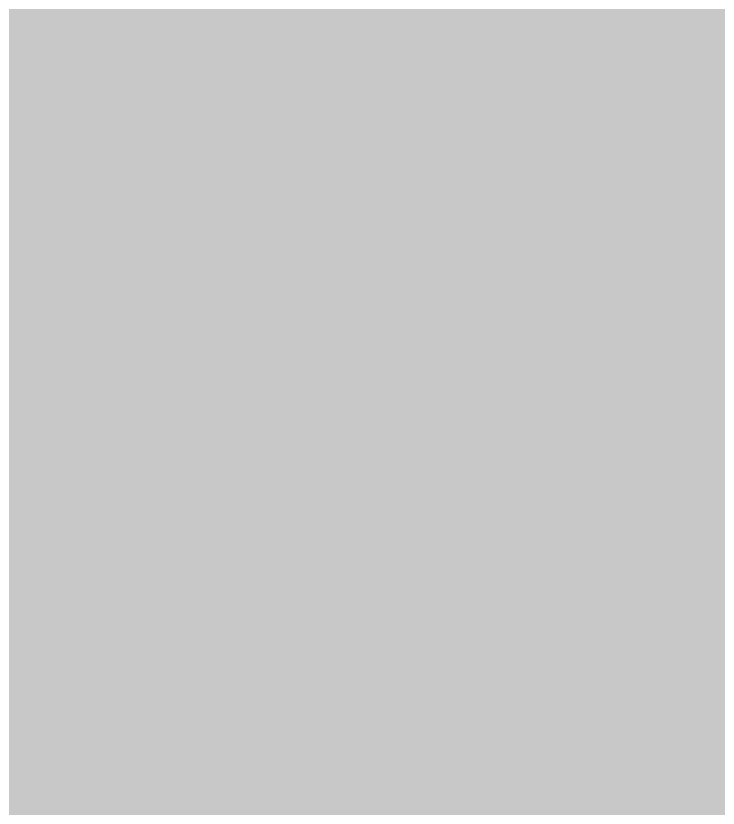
# Model space of a CAD drawing. Extents: x 88833 to 97610, y 5963373 to 5974710.
# Drawn here: x 95586.745 to 95587.886, y 5964354.529 to 5964355.816 of the extents above; entities that cross this region are included whole.
import ezdxf

# ---------------------------------------------------------------- set-up
doc = ezdxf.new("R2010")
doc.units = 0
doc.header["$LTSCALE"] = 5
doc.linetypes.add('COOP2', pattern=[10, 5, -1, 0, -1, 0, -1, 0, -1, 0, -1])
doc.layers.add('P-APEX RECON PAY ITEMS-1000', color=240, linetype='Continuous')
doc.layers.add('P-APEX RECON-10m BUFFER', color=51, linetype='COOP2')
doc.layers.add('P-APEX RECON-TO BE DRILLED-H', color=7, linetype='Continuous', true_color=0xffafe1)
doc.styles.add('80', font='ARIALN.TTF', dxfattribs={"height": 10})

# ---------------------------------------------------------------- blocks, each defined once
blk = doc.blocks.new('*U915')
at = {"color": 240, "flags": 128}
blk.add_lwpolyline([(-46.7979, 39.803, 0, 10, 0), (0, 0, 5, 5, 0)], format="xyseb", dxfattribs=at)
at = {"color": 4, "style": '80'}
blk.add_attdef('OTHER_001', (-14.6965, -5.0034), '', height=10, dxfattribs=at)

msp = doc.modelspace()

# ---------------------------------------------------------------- hatches: boundary and pattern name
at = {"layer": 'P-APEX RECON-10m BUFFER', "transparency": 33554687}
h = msp.add_hatch(color=256, dxfattribs=at)
h.dxf.hatch_style = 1
h.paths.add_polyline_path([(95580.7475, 5964455.4072), (95580.989, 5964412.5202), (95582.7081, 5964362.64), (95581.5164, 5964355.209), (95581.1922, 5964350.5263), (95591.1603, 5964349.8362), (95591.4535, 5964354.0705), (95592.4019, 5964359.984), (95640.6443, 5964362.2514), (95640.5395, 5964367.248), (95592.6249, 5964364.996), (95591.1584, 5964407.546), (95598.7149, 5964411.0283), (95606.711, 5964412.5122), (95639.5272, 5964415.5129), (95639.4222, 5964420.5201), (95606.0263, 5964417.4664), (95597.1902, 5964415.8266), (95590.9787, 5964412.9642), (95590.74, 5964455.349)])
at = {"layer": 'P-APEX RECON-TO BE DRILLED-H', "transparency": 33554687}
h = msp.add_hatch(color=256, dxfattribs=at)
h.dxf.hatch_style = 1
h.paths.add_polyline_path([(95592.7276, 5964362.0151), (95591.4535, 5964354.0705), (95591.1603, 5964349.8362), (95581.1922, 5964350.5263), (95581.5164, 5964355.209), (95582.7081, 5964362.64), (95580.989, 5964412.5202), (95580.7475, 5964455.4072), (95580.6135, 5964479.1884), (95585.6095, 5964479.2165), (95590.6054, 5964479.2447), (95590.9787, 5964412.9642), (95591.1584, 5964407.546)])

# ---------------------------------------------------------------- block references
at = {"layer": 'P-APEX RECON PAY ITEMS-1000', "xscale": 0.2, "yscale": 0.2, "zscale": 0.2}
msp.add_blockref('*U915', (95596.2584, 5964349.268), dxfattribs=at)

doc.saveas('drawing.dxf')
